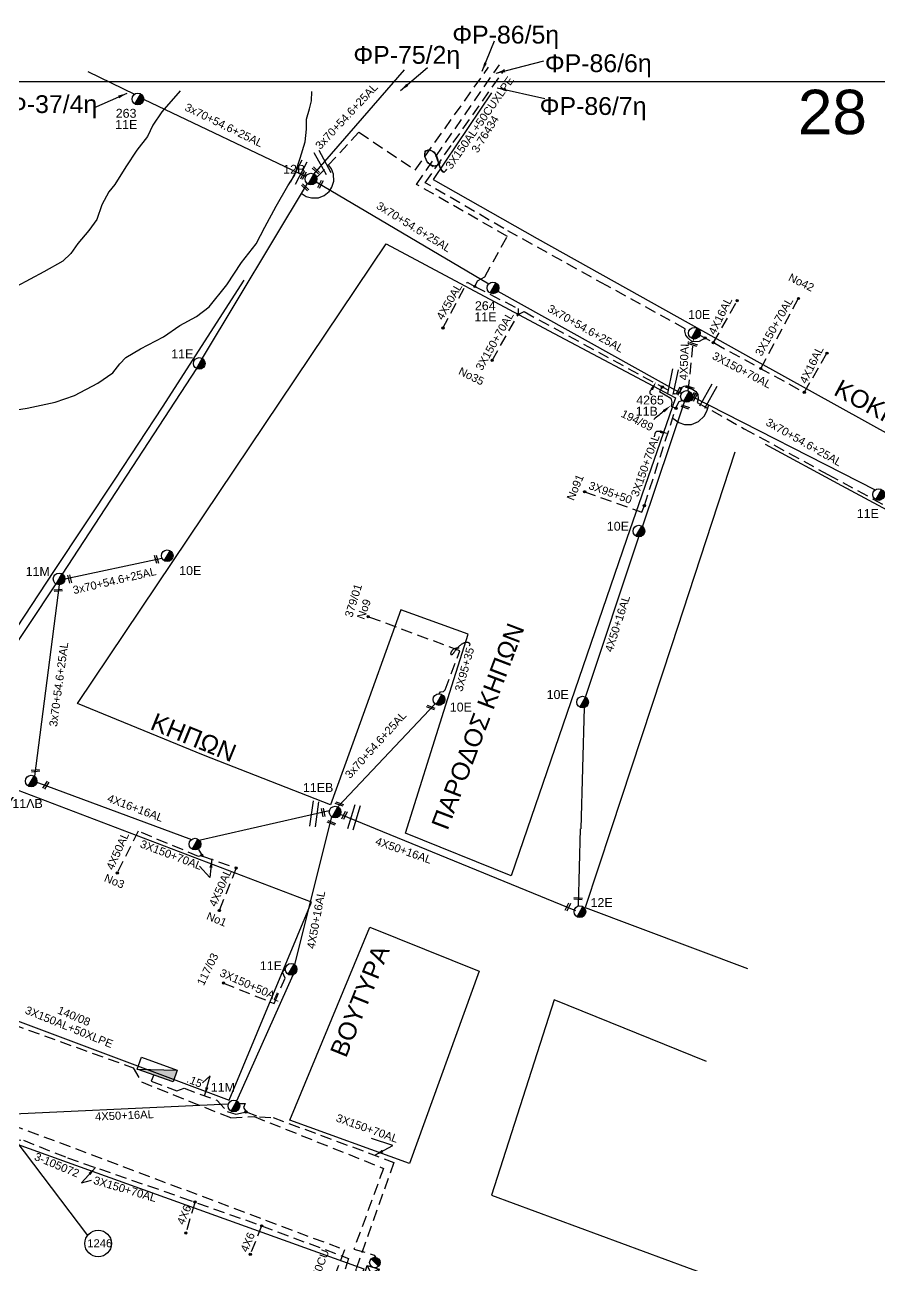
# Model space of a CAD drawing. Header units: millimetres. Extents: x 766 to 1726, y 225 to 629.
# Drawn here: x 1160 to 1256.1, y 473.1 to 612.6 of the extents above; entities that cross this region are included whole.
import ezdxf

# ---------------------------------------------------------------- set-up
doc = ezdxf.new("R2010")
doc.units = ezdxf.units.MM
doc.linetypes.add('DASHED', pattern=[19.05, 12.7, -6.35])
for name, color, linetype in [('Γέφυρες Εναέριου Δικτύου', 7, 'Continuous'), ('Γυμνά εναέρια ΧΤ και ΦΟΠ (3Φ)   4x16+16AL', 7, 'Continuous'), ('Γυμνά εναέρια ΧΤ και ΦΟΠ (3Φ)   4x50+16AL', 7, 'Continuous'), ('Επιγραφές - Σχήματα', 7, 'Continuous'), ('Καλώδια ΧΤ   3x150+50AL', 7, 'DASHED'), ('Καλώδια ΧΤ   3x150+70AL', 7, 'DASHED'), ('Καλώδια ΧΤ   3x150AL+50XLPE', 7, 'DASHED'), ('Καλώδια ΧΤ   3x95+35 CU', 7, 'DASHED'), ('Καλώδια ΧΤ   3x95+50CU', 7, 'DASHED'), ('Μηχανική τομή', 7, 'Continuous'), ('Στύλος ΦΜ', 7, 'Continuous'), ('Στύλος ΦΜ @ 1', 7, 'Continuous'), ('Συνδέσεις', 7, 'Continuous'), ('Συνεστραμμένα ΧΤ   3x70+54.6+25 AL', 7, 'SYN_LINE'), ('Τομή', 7, 'Continuous'), ('Υποσταθμοί', 7, 'Continuous'), ('Υποσταθμός εναέριος 2 στύλων', 7, 'Continuous'), ('Υποσταθμός πόλεως', 7, 'Continuous'), ('Υπόβαθρο ΔΕΗ', 7, 'Continuous'), ('Υπόγεια Καλώδια Δικτύου ΧΤ   .15', 7, 'DASHED'), ('Υπόγεια καλώδια Δικτύου ΧΤ και Παρ. ΧΤ - 3X150+70 AL', 7, 'DASHED'), ('Υπόγεια καλώδια Παροχών ΧΤ   4x16AL', 7, 'DASHED'), ('Υπόγεια καλώδια Παροχών ΧΤ   4x50AL', 7, 'DASHED'), ('Υπόγεια καλώδια Παροχών ΧΤ   4x6', 7, 'DASHED')]:
    doc.layers.add(name, color=color, linetype=linetype)
doc.styles.add('arial', font='arial.ttf')
doc.styles.get("Standard").update_dxf_attribs({"font": 'arial.ttf'})
doc.linetypes.add('SYN_LINE', pattern='A,0.5,-0.0001,["/\\/\\/\\/",Standard,S=0.1,R=0,X=0,Y=-0.05],-0.25', length=0.7501)
doc.dimstyles.new('ISO-25', dxfattribs={"dimtxt": 2.5, "dimasz": 2.5, "dimexe": 1.25, "dimexo": 0.625, "dimtad": 1, "dimtxsty": 'Standard', "dimcen": 2.5, "dimadec": 0, "dimazin": 0, "dimtfac": 1, "dimtmove": 0, "dimatfit": 3, "dimfxl": 1, "dimarcsym": 0})

# ---------------------------------------------------------------- blocks, each defined once
blk = doc.blocks.new('ΥΠΑΡΧΩΝ ΤΣΙΜΕΝΤΕΝΙΟΣ ΣΤΥΛΟΣ')
at = {"layer": 'Στύλος ΦΜ'}
blk.add_hatch(color=256, dxfattribs=at).paths.add_polyline_path([(-1.29, -2.28, 0.574793), (2.62, 0, 0.268822), (1.3, 2.27)])
blk.add_line((-1.29, -2.28), (1.3, 2.27), dxfattribs=at)
blk.add_circle((0, 0), 2.62, dxfattribs=at)
at = {"layer": 'Στύλος ΦΜ', "flags": 4}
for tag, p in [('ΑΡΙΘΜΟΣ', (-4.68, 8.05)), ('ΤΥΠΟΣ', (-4.91, 3.03))]:
    blk.add_attdef(tag, p, '', height=4, dxfattribs=at)
blk = doc.blocks.new('_ΣΥΝΔΕΣΗ')
at = {"layer": 'Συνδέσεις', "linetype": 'SYN_LINE', "ltscale": 40}
blk.add_hatch(color=256, dxfattribs=at).paths.add_polyline_path([(0.5, -0.01, 1), (-0.5, -0.01, 1)])
at = {"layer": 'Συνδέσεις'}
blk.add_circle((0, -0.01), 0.5, dxfattribs=at)
blk = doc.blocks.new('ΤΟΜΗ')
at = {"layer": 'Τομή', "ltscale": 40}
for p, q in [((-5.68, 0), (5.68, 0)), ((5.68, -2.33), (-5.68, -2.33))]:
    blk.add_line(p, q, dxfattribs=at)
blk = doc.blocks.new('ΜΗΧΑΝΙΚΗ ΤΟΜΗ')
at = {"layer": 'Μηχανική τομή', "ltscale": 40}
for p, q in [((-1.89, 0.78), (1.89, 0.78)), ((1.89, 0), (-1.89, 0))]:
    blk.add_line(p, q, dxfattribs=at)
blk = doc.blocks.new('ΥΠΟΣΤΑΘΜΟΣ ΕΝΑΕΡΙΟΣ ΕΠΙ 2 ΣΤΥΛΩΝ')
at = {"layer": 'Υποσταθμός εναέριος 2 στύλων', "linetype": 'Continuous'}
for points in [[(-11.97, -2.11, 0.574793), (-8.45, -0.07, 0.268822), (-9.64, 1.98)], [(9.68, -2.15, 0.574793), (13.19, -0.1, 0.268822), (12.01, 1.95)]]:
    blk.add_hatch(color=256, dxfattribs=at).paths.add_polyline_path(points)
for p, q in [((-11.97, -2.11), (-9.64, 1.98)), ((9.68, -2.15), (12.01, 1.95))]:
    blk.add_line(p, q, dxfattribs=at)
for centre in [(-10.81, -0.07), (10.84, -0.1)]:
    blk.add_circle(centre, 2.36, dxfattribs=at)
at = {"layer": 'Υποσταθμός πόλεως', "linetype": 'Continuous', "ltscale": 40}
blk.add_lwpolyline([(-8.57, 2.82), (8.57, 2.82), (8.57, -2.82), (-8.57, -2.82)], close=True, dxfattribs=at)
for points in [[(-5.75, 0), (-8.57, 2.82)], [(-8.57, -2.82), (-5.75, 0)], [(-5.75, 0), (5.75, 0)], [(5.75, 0), (8.57, 2.82)], [(8.57, -2.82), (5.75, 0)]]:
    blk.add_lwpolyline(points, dxfattribs=at)
at = {"layer": 'Υποσταθμός εναέριος 2 στύλων', "ltscale": 40, "flags": 1}
for tag, p in [('ΜΕΤΑΣΧΗΜΑΤΙΣΜΟΣ', (14.09, 2.51)), ('ΙΣΧΥΣ', (14.07, -0.28)), ('ΑΡΙΘΜΟΣ', (14.19, -3))]:
    blk.add_attdef(tag, p, '', height=1.8, dxfattribs=at)
blk = doc.blocks.new('υποσταθμος σε κλειστο χωρο')
at = {"layer": 'Υποσταθμοί', "ltscale": 40}
blk.add_hatch(color=256, dxfattribs=at).paths.add_polyline_path([(-9.52, -3.13), (9.52, -3.13), (9.52, 3.13)])
blk.add_lwpolyline([(-9.52, -3.13), (-9.52, 3.13), (9.52, 3.13), (9.52, -3.13)], close=True, dxfattribs=at)
blk.add_lwpolyline([(-9.52, -3.13), (9.52, 3.13)], dxfattribs=at)
blk = doc.blocks.new('ΥΠΑΡΧΩΝ ΥΠΟΣΤΑΘΜΟΣ ΣΕ ΚΛΕΙΣΤΟ ΧΩΡΟ')
at = {"layer": 'Υποσταθμοί'}
blk.add_blockref('υποσταθμος σε κλειστο χωρο', (0, 0), dxfattribs=at)
at = {"layer": 'Υποσταθμοί', "linetype": 'SYN_LINE', "ltscale": 40, "flags": 1}
for tag, p in [('ΜΕΤΑΣΧΗΜΑΤΙΣΜΟΣ', (10.66, 2.24)), ('ΙΣΧΥΣ', (10.64, -0.87)), ('ΑΡΙΘΜΟΣ', (10.77, -3.89))]:
    blk.add_attdef(tag, p, '', height=2, dxfattribs=at)

msp = doc.modelspace()

# ---------------------------------------------------------------- linework, layer by layer
at = {"layer": 'Γέφυρες Εναέριου Δικτύου'}
for points in [[(1191.139, 593.669), (1191.674, 593.31), (1192.277, 593.142), (1193.081, 593.148), (1193.704, 593.401), (1194.275, 593.849), (1194.586, 594.342), (1194.801, 595.03), (1194.749, 595.834), (1194.549, 596.408), (1194.196, 596.851)], [(1232.915, 568.392), (1233.599, 567.898), (1234.251, 567.647), (1235.033, 567.669), (1235.819, 567.993), (1236.435, 568.586), (1236.732, 569.171), (1236.984, 569.862)]]:
    msp.add_lwpolyline(points, dxfattribs=at)
at = {"layer": 'Γυμνά εναέρια ΧΤ και ΦΟΠ (3Φ)   4x16+16AL', "color": 6}
for points in [[(1178.819, 520.953), (1178.819, 520.953), (1161.308, 527.439)], [(1194.262, 524.22), (1179.459, 520.829)]]:
    msp.add_lwpolyline(points, dxfattribs=at)
at = {"layer": 'Γυμνά εναέρια ΧΤ και ΦΟΠ (3Φ)   4x50+16AL', "color": 85}
for points in [[(1229.523, 556.175), (1234.243, 570.199)], [(1223.1, 537.02), (1229.1, 555.022)], [(1222.619, 522.211), (1223, 535.838)]]:
    msp.add_lwpolyline(points, dxfattribs=at)
at = {"layer": 'Γυμνά εναέρια ΧΤ και ΦΟΠ (3Φ)   4x50+16AL', "color": 5, "ltscale": 2}
for points in [[(1190.422, 506.895), (1190.422, 506.895), (1194.589, 523.569)], [(1183.879, 491.6), (1190.232, 505.791)], [(1153.936, 489.923), (1153.936, 489.923), (1182.951, 491.287)]]:
    msp.add_lwpolyline(points, dxfattribs=at)
at = {"layer": 'Γυμνά εναέρια ΧΤ και ΦΟΠ (3Φ)   4x50+16AL', "color": 85, "ltscale": 2}
for points in [[(1195.49, 523.834), (1221.96, 513.018)], [(1222.306, 513.514), (1222.529, 522.211)]]:
    msp.add_lwpolyline(points, dxfattribs=at)
at = {"layer": 'Επιγραφές - Σχήματα'}
msp.add_lwpolyline([(807.638, 244.256), (1540.689, 244.256), (1540.689, 606.185), (807.638, 606.185)], close=True, dxfattribs=at)
for points in [[(1207.51, 596.359), (1207.16, 596.009), (1206.828, 596.425), (1206.162, 598.253), (1205.53, 598.536), (1205.048, 598.42), (1204.998, 597.838), (1205.298, 597.173), (1205.963, 596.691)], [(1206.802, 597.131), (1206.694, 597.008), (1206.592, 596.912), (1206.496, 596.84), (1206.404, 596.789), (1206.319, 596.755), (1206.238, 596.736), (1206.161, 596.729), (1206.089, 596.73), (1206.021, 596.737), (1205.957, 596.749), (1205.896, 596.765), (1205.838, 596.786), (1205.782, 596.811), (1205.729, 596.84), (1205.676, 596.872), (1205.624, 596.907), (1205.574, 596.944), (1205.523, 596.985), (1205.475, 597.028), (1205.427, 597.074), (1205.382, 597.122), (1205.339, 597.174), (1205.298, 597.228), (1205.26, 597.285), (1205.226, 597.344), (1205.195, 597.406), (1205.167, 597.469), (1205.142, 597.534), (1205.12, 597.599), (1205.1, 597.663), (1205.084, 597.728), (1205.07, 597.79), (1205.059, 597.851), (1205.05, 597.91), (1205.044, 597.966), (1205.041, 598.02), (1205.04, 598.072), (1205.042, 598.121), (1205.047, 598.167), (1205.055, 598.209), (1205.065, 598.249), (1205.078, 598.285), (1205.094, 598.319), (1205.113, 598.35), (1205.134, 598.379), (1205.158, 598.405), (1205.184, 598.429), (1205.212, 598.451), (1205.243, 598.472), (1205.276, 598.49), (1205.31, 598.507), (1205.347, 598.52), (1205.384, 598.531), (1205.423, 598.54), (1205.463, 598.544), (1205.503, 598.546), (1205.544, 598.543), (1205.585, 598.537), (1205.627, 598.527), (1205.669, 598.513), (1205.713, 598.495), (1205.757, 598.473), (1205.802, 598.447), (1205.849, 598.418), (1205.897, 598.384), (1205.945, 598.347), (1205.993, 598.307), (1206.041, 598.264), (1206.088, 598.219), (1206.133, 598.171), (1206.176, 598.123), (1206.216, 598.073), (1206.253, 598.022), (1206.287, 597.97), (1206.318, 597.918), (1206.346, 597.864), (1206.371, 597.809), (1206.394, 597.753), (1206.415, 597.695), (1206.434, 597.636), (1206.451, 597.575), (1206.467, 597.513), (1206.482, 597.45), (1206.496, 597.386), (1206.509, 597.321), (1206.523, 597.257), (1206.536, 597.193), (1206.551, 597.129), (1206.565, 597.067), (1206.581, 597.005), (1206.598, 596.944), (1206.616, 596.883), (1206.634, 596.823), (1206.654, 596.763), (1206.675, 596.704), (1206.697, 596.644), (1206.72, 596.584), (1206.744, 596.525), (1206.769, 596.468), (1206.794, 596.412), (1206.821, 596.359), (1206.847, 596.309), (1206.875, 596.264), (1206.902, 596.223), (1206.93, 596.187), (1206.958, 596.156), (1206.987, 596.131), (1207.016, 596.11), (1207.045, 596.093), (1207.075, 596.081), (1207.105, 596.073), (1207.136, 596.069), (1207.168, 596.069), (1207.202, 596.075), (1207.238, 596.09), (1207.279, 596.116), (1207.324, 596.155), (1207.375, 596.21), (1207.433, 596.284), (1207.498, 596.379)], [(1230.553, 571.6), (1230.451, 571.527), (1230.378, 571.446), (1230.335, 571.36), (1230.32, 571.275), (1230.336, 571.195), (1230.381, 571.125), (1230.457, 571.069), (1230.563, 571.033)], [(1231.896, 569.158), (1231.772, 569.052), (1231.644, 568.942), (1231.513, 568.83), (1231.378, 568.714), (1231.239, 568.598), (1231.097, 568.48), (1230.952, 568.362), (1230.803, 568.244)], [(1231.484, 566.863), (1231.338, 566.887), (1231.212, 566.889), (1231.105, 566.867), (1231.016, 566.817), (1230.944, 566.737), (1230.887, 566.623), (1230.843, 566.473), (1230.812, 566.285)], [(1208.907, 542.502), (1208.765, 542.51), (1208.644, 542.508), (1208.543, 542.499), (1208.458, 542.483), (1208.386, 542.461), (1208.327, 542.435), (1208.276, 542.406), (1208.233, 542.375), (1208.194, 542.344), (1208.159, 542.312), (1208.127, 542.279), (1208.099, 542.247), (1208.074, 542.214), (1208.051, 542.182), (1208.031, 542.151), (1208.013, 542.12), (1207.997, 542.09), (1207.982, 542.061), (1207.969, 542.034), (1207.958, 542.007), (1207.949, 541.981), (1207.942, 541.956), (1207.937, 541.932), (1207.934, 541.91), (1207.934, 541.888), (1207.936, 541.868), (1207.94, 541.849), (1207.946, 541.833), (1207.954, 541.818), (1207.965, 541.806), (1207.978, 541.796), (1207.993, 541.789), (1208.011, 541.785), (1208.03, 541.784), (1208.051, 541.786), (1208.073, 541.792), (1208.096, 541.801), (1208.121, 541.814), (1208.146, 541.831), (1208.171, 541.852), (1208.197, 541.877), (1208.223, 541.906), (1208.25, 541.939), (1208.278, 541.976), (1208.308, 542.017), (1208.34, 542.062), (1208.375, 542.11), (1208.412, 542.163), (1208.453, 542.219), (1208.496, 542.277), (1208.542, 542.338), (1208.591, 542.4), (1208.641, 542.463), (1208.694, 542.525), (1208.748, 542.587), (1208.804, 542.647), (1208.861, 542.704), (1208.918, 542.758), (1208.976, 542.81), (1209.033, 542.858), (1209.089, 542.903), (1209.143, 542.945), (1209.195, 542.983), (1209.245, 543.016), (1209.291, 543.046), (1209.334, 543.072), (1209.375, 543.094), (1209.414, 543.114), (1209.451, 543.13), (1209.487, 543.144), (1209.522, 543.156), (1209.556, 543.166), (1209.59, 543.175), (1209.623, 543.182), (1209.657, 543.187), (1209.69, 543.19), (1209.722, 543.192), (1209.755, 543.192), (1209.787, 543.19), (1209.818, 543.185), (1209.849, 543.179), (1209.88, 543.17), (1209.909, 543.16), (1209.937, 543.147), (1209.964, 543.133), (1209.989, 543.116), (1210.012, 543.098), (1210.033, 543.078), (1210.052, 543.057), (1210.067, 543.032), (1210.077, 543.002), (1210.082, 542.966), (1210.08, 542.922), (1210.07, 542.868), (1210.051, 542.802), (1210.022, 542.724)]]:
    msp.add_lwpolyline(points, dxfattribs=at)
at = {"layer": 'Επιγραφές - Σχήματα', "ltscale": 2}
msp.add_lwpolyline([(1157.999, 488.493), (1167.097, 476.469)], dxfattribs=at)
msp.add_circle((1168.296, 475.567), 1.5, dxfattribs=at)
at = {"layer": 'Επιγραφές - Σχήματα'}
for points in [[(1230.407, 571.68), (1231.036, 572.475), (1230.699, 571.519)], [(1231.792, 569.288), (1232.675, 569.785), (1232.001, 569.028)], [(1231.524, 567.025), (1232.456, 566.627), (1231.445, 566.701)]]:
    msp.add_solid(points, dxfattribs=at)
at = {"layer": 'Καλώδια ΧΤ   3x150+50AL', "color": 5, "ltscale": 0.1}
msp.add_lwpolyline([(1182.383, 504.857), (1188.074, 502.563), (1189.317, 505.394), (1189.012, 506.074), (1189.34, 506.441)], dxfattribs=at)
at = {"layer": 'Καλώδια ΧΤ   3x150+70AL', "color": 173, "ltscale": 0.1}
for points in [[(1210.657, 583.187), (1215.512, 580.698), (1215.531, 580.05), (1216.184, 580.362), (1233.166, 571.103), (1233.697, 571.276), (1233.837, 571.466), (1233.837, 571.79), (1234.277, 572.03), (1234.904, 571.802), (1235.497, 571.363), (1235.753, 571.033), (1235.766, 570.547), (1235.651, 570.153), (1240.957, 567.191), (1250.35, 562.055), (1260.76, 556.392), (1272.464, 550.096), (1280.865, 545.633), (1281.333, 545.928), (1281.935, 546.22), (1282.552, 546.204), (1283.765, 545.719)], [(1229.718, 558.545), (1233.27, 569.484), (1233.473, 570.003), (1233.647, 570.246), (1233.972, 570.375)], [(1158.598, 488.92), (1196.004, 474.859), (1193.997, 469.535), (1196.912, 468.379)]]:
    msp.add_lwpolyline(points, dxfattribs=at)
at = {"layer": 'Καλώδια ΧΤ   3x150+70AL', "color": 85, "ltscale": 0.1}
msp.add_lwpolyline([(1235.96, 577.718), (1247.711, 571.279)], dxfattribs=at)
at = {"layer": 'Καλώδια ΧΤ   3x150+70AL', "color": 6, "ltscale": 0.1}
msp.add_lwpolyline([(1179.558, 519.876), (1179.558, 519.876), (1180.008, 519.107), (1183.817, 517.797)], dxfattribs=at)
at = {"layer": 'Καλώδια ΧΤ   3x150+70AL', "color": 5, "linetype": 'DASHED', "ltscale": 0.1}
for points in [[(1184.141, 491.322), (1184.806, 491.312), (1184.638, 490.875), (1184.918, 490.363), (1186.454, 489.811), (1187.957, 489.732), (1201.559, 484.686)], [(1201.559, 484.686), (1197.285, 472.685), (1197.248, 471.694), (1196.729, 471.558), (1195.998, 469.86), (1195.186, 467.01), (1204.216, 463.594), (1204.216, 463.594), (1207, 470.382), (1234.453, 460.528)]]:
    msp.add_lwpolyline(points, dxfattribs=at)
at = {"layer": 'Καλώδια ΧΤ   3x150+70AL', "color": 62, "ltscale": 0.1}
msp.add_lwpolyline([(1154.507, 489.031), (1154.776, 488.539), (1158.309, 487.24), (1159.885, 487.174), (1164.858, 485.198), (1177.682, 480.755), (1186.678, 477.567), (1196.453, 473.876), (1195.172, 469.953), (1193.977, 466.157), (1202.762, 462.329), (1201.33, 458.545)], dxfattribs=at)
at = {"layer": 'Καλώδια ΧΤ   3x150AL+50XLPE', "color": 6, "linetype": 'DASHED', "ltscale": 0.1}
msp.add_lwpolyline([(1192.862, 595.423), (1197.624, 600.523), (1203.95, 596.28), (1212.199, 607.835)], dxfattribs=at)
at = {"layer": 'Καλώδια ΧΤ   3x150AL+50XLPE', "color": 173, "linetype": 'DASHED', "ltscale": 0.1}
msp.add_lwpolyline([(1210.657, 583.187), (1210.959, 583.839), (1211.77, 584.288), (1214.31, 588.82), (1204.088, 594.671), (1213.42, 608.124)], dxfattribs=at)
at = {"layer": 'Καλώδια ΧΤ   3x150AL+50XLPE', "color": 85, "linetype": 'DASHED', "ltscale": 0.1}
msp.add_lwpolyline([(1236.555, 577.391), (1235.888, 576.99), (1235.102, 576.978), (1234.626, 577.427), (1234.367, 577.698), (1234.256, 578.175), (1234.303, 578.439), (1225.457, 583.297), (1213.92, 589.702), (1205.085, 594.85), (1208.222, 599.363), (1214, 607.582)], dxfattribs=at)
at = {"layer": 'Καλώδια ΧΤ   3x150AL+50XLPE', "color": 173}
msp.add_lwpolyline([(1231.733, 571.885), (1231.44, 571.386), (1232.697, 570.644), (1232.794, 570.179), (1232.738, 569.718), (1233.27, 569.484)], dxfattribs=at)
at = {"layer": 'Καλώδια ΧΤ   3x150AL+50XLPE', "color": 85, "ltscale": 0.1}
msp.add_lwpolyline([(1122.732, 524.946), (1118.269, 518.068), (1135.102, 509.773), (1135.539, 508.773), (1136.227, 508.305), (1137.274, 508.211), (1138.181, 508.711), (1146.369, 505.013), (1146.697, 503.889), (1154.335, 500.898), (1155.07, 501.507), (1172.211, 495.33), (1173.164, 493.737), (1183.229, 489.702), (1185.829, 489.852), (1200.382, 484.013), (1197.062, 474.942), (1199.323, 474.261), (1199.67, 473.721), (1199.67, 473.721), (1199.67, 473.721), (1199.67, 473.721)], dxfattribs=at)
at = {"layer": 'Καλώδια ΧΤ   3x95+35 CU', "color": 5, "linetype": 'DASHED', "ltscale": 0.1}
msp.add_lwpolyline([(1206.626, 537.393), (1206.794, 537.608), (1207.142, 537.638), (1207.312, 537.842), (1208.968, 542.216), (1198.698, 546.034)], dxfattribs=at)
at = {"layer": 'Καλώδια ΧΤ   3x95+50CU', "color": 173, "linetype": 'DASHED', "ltscale": 0.1}
msp.add_lwpolyline([(1222.994, 560.099), (1229.428, 557.809), (1229.718, 558.545)], dxfattribs=at)
at = {"layer": 'Συνεστραμμένα ΧΤ   3x70+54.6+25 AL', "color": 30, "ltscale": 10}
for points in [[(1167.145, 607.37), (1172.393, 604.814)], [(1173.408, 604.268), (1191.637, 595.549)]]:
    msp.add_lwpolyline(points, dxfattribs=at)
at = {"layer": 'Συνεστραμμένα ΧΤ   3x70+54.6+25 AL', "color": 27, "ltscale": 10}
msp.add_lwpolyline([(1192.552, 595.835), (1202.745, 607.554)], dxfattribs=at)
at = {"layer": 'Συνεστραμμένα ΧΤ   3x70+54.6+25 AL', "color": 6, "ltscale": 10}
for points in [[(1191.801, 594.77), (1179.971, 575.11)], [(1192.794, 594.941), (1212.244, 583.499)], [(1213.237, 582.66), (1233.881, 571.138)], [(1179.34, 573.963), (1164.253, 550.85)], [(1164.55, 550.302), (1175.465, 552.625)], [(1136.918, 509.842), (1137.015, 509.774), (1145.245, 522.211), (1163.573, 549.733)], [(1163.896, 549.648), (1161.14, 528.123)]]:
    msp.add_lwpolyline(points, dxfattribs=at)
at = {"layer": 'Συνεστραμμένα ΧΤ   3x70+54.6+25 AL', "color": 173, "ltscale": 10}
msp.add_lwpolyline([(1235.106, 570.819), (1255.689, 560.318)], dxfattribs=at)
at = {"layer": 'Συνεστραμμένα ΧΤ   3x70+54.6+25 AL', "color": 5, "ltscale": 10}
msp.add_lwpolyline([(1195.261, 524.653), (1206.177, 536.262)], dxfattribs=at)
at = {"layer": 'Υπόβαθρο ΔΕΗ', "linetype": 'Continuous', "ltscale": 2}
for points in [[(1157.9, 569.125), (1160.302, 569.499), (1163.464, 570.175), (1165.614, 570.923), (1168.257, 572.311), (1169.924, 573.482), (1170.744, 574.482), (1171.41, 575.21), (1173.05, 576.186), (1175.621, 577.514), (1177.489, 578.794), (1179.352, 579.792), (1180.772, 580.901), (1182.771, 583.386), (1184.393, 585.872), (1186.069, 587.967), (1187.029, 589.872), (1188.299, 592.225), (1189.637, 594.495), (1190.357, 595.676), (1190.997, 597.628), (1191.559, 599.443), (1191.729, 600.879), (1191.729, 601.999), (1192.054, 603.16), (1192.301, 604.08), (1192.308, 605.099)], [(1177.513, 605.194), (1175.45, 602.808), (1174.429, 601.316), (1173.855, 600.063), (1172.628, 598.502), (1171.417, 596.626), (1170.176, 594.658), (1169.481, 593.827), (1168.694, 592.373), (1168.134, 590.722), (1167.242, 589.469), (1166.015, 588.03), (1165.214, 586.882), (1164.32, 586.048), (1162.179, 584.822), (1159.119, 583.196)]]:
    msp.add_lwpolyline(points, dxfattribs=at)
at = {"layer": 'Υπόβαθρο ΔΕΗ'}
for points in [[(1212.533, 604.968), (1205.966, 595.201), (1217.667, 588.579), (1242.025, 574.984), (1257.945, 566.171), (1279.953, 554.139), (1285.83, 555.698), (1287.697, 561.193), (1289.879, 567.437), (1295.114, 582.77), (1300.358, 598.379), (1302.456, 604.496)], [(1165.954, 536.297), (1180.23, 557.506), (1200.675, 587.977), (1218.94, 578.231), (1233.212, 570.653), (1227.711, 554.733), (1214.734, 516.912), (1202.869, 521.693), (1207.167, 535.438), (1209.907, 544.074), (1202.313, 546.835), (1197.435, 533.184), (1194.417, 524.898), (1180.14, 530.489), (1165.954, 536.297)], [(1086.446, 534.312), (1110.845, 522.211), (1110.845, 522.211), (1135.804, 510.085), (1144.079, 522.211), (1154.021, 537.036), (1163.397, 551.26), (1170.186, 561.536), (1175.509, 569.622), (1184.701, 583.884)], [(1236.714, 496.05), (1219.571, 502.959), (1212.533, 480.996), (1234.453, 472.922), (1249.149, 467.55), (1257.823, 472.335), (1274.406, 522.211), (1279.896, 538.621), (1281.895, 544.426), (1281.341, 545.056), (1270.93, 550.555), (1251.931, 560.751), (1243.337, 565.429)], [(1239.904, 564.543), (1232.787, 542.761), (1225.998, 522.211), (1223.078, 513.335), (1241.329, 506.479)], [(1159.217, 526.547), (1145.272, 505.827), (1183.026, 491.693), (1192.289, 513.945), (1159.217, 526.547)], [(1198.831, 511.121), (1211.134, 506.18), (1203.303, 484.552), (1189.838, 489.427), (1198.831, 511.121)], [(1153.808, 488.63), (1198.159, 472.703), (1183.513, 432.904), (1179.671, 422.391), (1132.326, 442.367), (1153.869, 488.686)]]:
    msp.add_lwpolyline(points, dxfattribs=at)
at = {"layer": 'Υπόγεια Καλώδια Δικτύου ΧΤ   .15', "color": 5, "ltscale": 0.1}
msp.add_lwpolyline([(1174.55, 494.519), (1174.262, 493.83), (1177.15, 492.739), (1177.946, 493.035), (1181.631, 491.671), (1182.814, 490.421), (1183.769, 490.103), (1184.975, 490.376)], dxfattribs=at)
at = {"layer": 'Υπόγεια καλώδια Δικτύου ΧΤ και Παρ. ΧΤ - 3X150+70 AL', "color": 85, "ltscale": 0.1}
msp.add_lwpolyline([(1242.82, 573.959), (1247.05, 581.829)], dxfattribs=at)
at = {"layer": 'Υπόγεια καλώδια Δικτύου ΧΤ και Παρ. ΧΤ - 3X150+70 AL', "color": 173, "ltscale": 0.1}
msp.add_lwpolyline([(1212.599, 574.875), (1215.531, 580.05)], dxfattribs=at)
at = {"layer": 'Υπόγεια καλώδια Παροχών ΧΤ   4x16AL', "color": 85, "ltscale": 0.1}
for points in [[(1237.495, 576.877), (1240.156, 581.584)], [(1247.711, 571.279), (1250.249, 575.684)]]:
    msp.add_lwpolyline(points, dxfattribs=at)
at = {"layer": 'Υπόγεια καλώδια Παροχών ΧΤ   4x50AL', "color": 173, "ltscale": 0.1}
msp.add_lwpolyline([(1207.065, 578.505), (1209.804, 583.67), (1210.657, 583.187)], dxfattribs=at)
at = {"layer": 'Υπόγεια καλώδια Παροχών ΧΤ   4x50AL', "color": 85, "ltscale": 0.1}
msp.add_lwpolyline([(1234.661, 571.44), (1235.273, 577.281)], dxfattribs=at)
at = {"layer": 'Υπόγεια καλώδια Παροχών ΧΤ   4x50AL', "color": 6, "ltscale": 0.1}
for points in [[(1172.793, 521.926), (1170.437, 517.242)], [(1179.946, 519.213), (1179.593, 519.088), (1172.793, 521.926)], [(1183.817, 517.797), (1181.864, 512.93)]]:
    msp.add_lwpolyline(points, dxfattribs=at)
at = {"layer": 'Υπόγεια καλώδια Παροχών ΧΤ   4x6', "color": 62, "ltscale": 0.1}
for points in [[(1179.171, 480.228), (1179.162, 480.156), (1178.14, 476.756)], [(1186.678, 477.567), (1185.401, 474.347)]]:
    msp.add_lwpolyline(points, dxfattribs=at)

# ---------------------------------------------------------------- block references
at = {"layer": 'Μηχανική τομή'}
for p, xscale, yscale, zscale, rotation in [((1191.284, 595.722), 0.2499999999999244, 0.2499999999999244, 0.2499999999999244, 242.7853008153976), ((1192.721, 596.17), 0.249999999999869, 0.249999999999869, 0.249999999999869, 316.9257068184881), ((1191.498, 594.253), 0.249999999999869, 0.249999999999869, 0.249999999999869, 316.9257068184881), ((1193.206, 594.724), 0.2499999999999244, 0.2499999999999244, 0.2499999999999244, 242.7853008153976), ((1235.176, 576.585), 0.2499999999999889, 0.2499999999999889, 0.2499999999999889, 340.581292153828), ((1233.518, 571.475), 0.2499999999999145, 0.2499999999999145, 0.2499999999999145, 241.1432200970442), ((1234.805, 571.711), 0.2499999999999889, 0.2499999999999889, 0.2499999999999889, 340.581292153828), ((1235.118, 570.872), 0.2499999999999145, 0.2499999999999145, 0.2499999999999145, 241.1432200970442), ((1235.252, 570.749), 0.2499999999999145, 0.2499999999999145, 0.2499999999999145, 241.1432200970442), ((1234.292, 569.548), 0.2499999999999889, 0.2499999999999889, 0.2499999999999889, 340.581292153828), ((1174.744, 552.479), 0.2499999999998762, 0.2499999999998762, 0.2499999999998762, 285.568437107567), ((1164.995, 550.263), 0.2499999999998762, 0.2499999999998762, 0.2499999999998762, 285.568437107567), ((1163.804, 548.928), 0.2499999999999598, 0.2499999999999598, 0.2499999999999598, 5.147978670341172), ((1205.66, 535.749), 0.2499999999999889, 0.2499999999999889, 0.2499999999999889, 340.581292153828), ((1161.251, 528.629), 0.2499999999999598, 0.2499999999999598, 0.2499999999999598, 5.147978670341172), ((1162.498, 527.057), 0.2499999999998254, 0.2499999999998254, 0.2499999999998254, 58.32009714429392), ((1193.507, 524.002), 0.2500000000000111, 0.2500000000000111, 0.2500000000000111, 280.631040420567), ((1195.385, 524.901), 0.2499999999999889, 0.2499999999999889, 0.2499999999999889, 340.581292153828), ((1194.49, 522.785), 0.2499999999999889, 0.2499999999999889, 0.2499999999999889, 340.581292153828), ((1195.9, 523.762), 0.249999999999972, 0.249999999999972, 0.249999999999972, 244.1544960646373), ((1221.029, 513.461), 0.249999999999972, 0.249999999999972, 0.249999999999972, 244.1544960646373), ((1222.278, 514.453), 0.2499999999999893, 0.2499999999999893, 0.2499999999999893, 175.8305809644883)]:
    msp.add_blockref('ΜΗΧΑΝΙΚΗ ΤΟΜΗ', p, dxfattribs=dict(at, xscale=xscale, yscale=yscale, zscale=zscale, rotation=rotation))
at = {"layer": 'Στύλος ΦΜ @ 1', "ltscale": 40}
ref = msp.add_blockref('ΥΠΑΡΧΩΝ ΤΣΙΜΕΝΤΕΝΙΟΣ ΣΤΥΛΟΣ', (1172.754, 604.268), dxfattribs=dict(at, xscale=0.25, yscale=0.25, zscale=0.25))
ref.add_attrib('ΤΥΠΟΣ', '11E', (1170.208, 600.904), dxfattribs={"layer": 'Στύλος ΦΜ', "height": 1, "flags": 4})
ref.add_attrib('ΑΡΙΘΜΟΣ', '263', (1170.267, 602.161), dxfattribs={"layer": 'Στύλος ΦΜ', "height": 1, "flags": 4})
ref = msp.add_blockref('ΥΠΑΡΧΩΝ ΤΣΙΜΕΝΤΕΝΙΟΣ ΣΤΥΛΟΣ', (1192.227, 595.267), dxfattribs=dict(at, xscale=0.25, yscale=0.25, zscale=0.25))
ref.add_attrib('ΤΥΠΟΣ', '12B', (1189.099, 595.864), dxfattribs={"layer": 'Στύλος ΦΜ', "height": 1, "flags": 4})
ref = msp.add_blockref('ΥΠΑΡΧΩΝ ΤΣΙΜΕΝΤΕΝΙΟΣ ΣΤΥΛΟΣ', (1212.694, 583.024), dxfattribs=dict(at, xscale=0.25, yscale=0.25, zscale=0.25))
ref.add_attrib('ΤΥΠΟΣ', '11E', (1210.602, 579.266), dxfattribs={"layer": 'Στύλος ΦΜ', "height": 1, "flags": 4})
ref.add_attrib('ΑΡΙΘΜΟΣ', '264', (1210.662, 580.522), dxfattribs={"layer": 'Στύλος ΦΜ', "height": 1, "flags": 4})
ref = msp.add_blockref('ΥΠΑΡΧΩΝ ΤΣΙΜΕΝΤΕΝΙΟΣ ΣΤΥΛΟΣ', (1235.342, 577.932), dxfattribs=dict(at, xscale=0.25, yscale=0.25, zscale=0.25))
ref.add_attrib('ΤΥΠΟΣ', '10E', (1234.643, 579.529), dxfattribs={"layer": 'Στύλος ΦΜ', "height": 1, "flags": 4})
ref = msp.add_blockref('ΥΠΑΡΧΩΝ ΤΣΙΜΕΝΤΕΝΙΟΣ ΣΤΥΛΟΣ', (1179.663, 574.532), dxfattribs=dict(at, xscale=0.25, yscale=0.25, zscale=0.25))
ref.add_attrib('ΤΥΠΟΣ', '11E', (1176.51, 575.107), dxfattribs={"layer": 'Στύλος ΦΜ', "height": 1, "flags": 4})
ref = msp.add_blockref('ΥΠΑΡΧΩΝ ΤΣΙΜΕΝΤΕΝΙΟΣ ΣΤΥΛΟΣ', (1234.452, 570.819), dxfattribs=dict(at, xscale=0.25, yscale=0.25, zscale=0.25))
ref.add_attrib('ΤΥΠΟΣ', '11B', (1228.747, 568.659), dxfattribs={"layer": 'Στύλος ΦΜ', "height": 1, "flags": 4})
ref.add_attrib('ΑΡΙΘΜΟΣ', '4265', (1228.806, 569.916), dxfattribs={"layer": 'Στύλος ΦΜ', "height": 1, "flags": 4})
ref = msp.add_blockref('ΥΠΑΡΧΩΝ ΤΣΙΜΕΝΤΕΝΙΟΣ ΣΤΥΛΟΣ', (1256.075, 559.789), dxfattribs=dict(at, xscale=0.25, yscale=0.25, zscale=0.25))
ref.add_attrib('ΤΥΠΟΣ', '11E', (1253.609, 557.152), dxfattribs={"layer": 'Στύλος ΦΜ', "height": 1, "flags": 4})
ref = msp.add_blockref('ΥΠΑΡΧΩΝ ΤΣΙΜΕΝΤΕΝΙΟΣ ΣΤΥΛΟΣ', (1229.1, 555.676), dxfattribs=dict(at, xscale=0.25, yscale=0.25, zscale=0.25))
ref.add_attrib('ΤΥΠΟΣ', '10E', (1225.503, 555.727), dxfattribs={"layer": 'Στύλος ΦΜ', "height": 1, "flags": 4})
ref = msp.add_blockref('ΥΠΑΡΧΩΝ ΤΣΙΜΕΝΤΕΝΙΟΣ ΣΤΥΛΟΣ', (1176.053, 552.91), dxfattribs=dict(at, xscale=0.25, yscale=0.25, zscale=0.25))
ref.add_attrib('ΤΥΠΟΣ', '10E', (1177.405, 550.737), dxfattribs={"layer": 'Στύλος ΦΜ', "height": 1, "flags": 4})
ref = msp.add_blockref('ΥΠΑΡΧΩΝ ΤΣΙΜΕΝΤΕΝΙΟΣ ΣΤΥΛΟΣ', (1163.896, 550.302), dxfattribs=dict(at, xscale=0.25, yscale=0.25, zscale=0.25))
ref.add_attrib('ΤΥΠΟΣ', '11M', (1160.135, 550.642), dxfattribs={"layer": 'Στύλος ΦΜ', "height": 1, "flags": 4})
ref = msp.add_blockref('ΥΠΑΡΧΩΝ ΤΣΙΜΕΝΤΕΝΙΟΣ ΣΤΥΛΟΣ', (1206.626, 536.739), dxfattribs=dict(at, xscale=0.25, yscale=0.25, zscale=0.25))
ref.add_attrib('ΤΥΠΟΣ', '10E', (1207.838, 535.389), dxfattribs={"layer": 'Στύλος ΦΜ', "height": 1, "flags": 4})
ref = msp.add_blockref('ΥΠΑΡΧΩΝ ΤΣΙΜΕΝΤΕΝΙΟΣ ΣΤΥΛΟΣ', (1222.775, 536.452), dxfattribs=dict(at, xscale=0.25, yscale=0.25, zscale=0.25))
ref.add_attrib('ΤΥΠΟΣ', '10E', (1218.727, 536.796), dxfattribs={"layer": 'Στύλος ΦΜ', "height": 1, "flags": 4})
ref = msp.add_blockref('ΥΠΑΡΧΩΝ ΤΣΙΜΕΝΤΕΝΙΟΣ ΣΤΥΛΟΣ', (1160.755, 527.567), dxfattribs=dict(at, xscale=0.25, yscale=0.25, zscale=0.25))
ref.add_attrib('ΤΥΠΟΣ', '11ΛB', (1158.64, 524.545), dxfattribs={"layer": 'Στύλος ΦΜ', "height": 1, "flags": 4})
ref = msp.add_blockref('ΥΠΑΡΧΩΝ ΤΣΙΜΕΝΤΕΝΙΟΣ ΣΤΥΛΟΣ', (1194.936, 524.086), dxfattribs=dict(at, xscale=0.25, yscale=0.25, zscale=0.25))
ref.add_attrib('ΤΥΠΟΣ', '11EB', (1191.322, 526.342), dxfattribs={"layer": 'Στύλος ΦΜ', "height": 1, "flags": 4})
at = {"layer": 'Στύλος ΦΜ @ 1', "ltscale": 40, "xscale": 0.25, "yscale": 0.25, "zscale": 0.25}
msp.add_blockref('ΥΠΑΡΧΩΝ ΤΣΙΜΕΝΤΕΝΙΟΣ ΣΤΥΛΟΣ', (1179.182, 520.476), dxfattribs=at)
at = {"layer": 'Στύλος ΦΜ @ 1', "ltscale": 40}
ref = msp.add_blockref('ΥΠΑΡΧΩΝ ΤΣΙΜΕΝΤΕΝΙΟΣ ΣΤΥΛΟΣ', (1222.474, 512.881), dxfattribs=dict(at, xscale=0.25, yscale=0.25, zscale=0.25))
ref.add_attrib('ΤΥΠΟΣ', '12E', (1223.669, 513.411), dxfattribs={"layer": 'Στύλος ΦΜ', "height": 1, "flags": 4})
ref = msp.add_blockref('ΥΠΑΡΧΩΝ ΤΣΙΜΕΝΤΕΝΙΟΣ ΣΤΥΛΟΣ', (1189.993, 506.4), dxfattribs=dict(at, xscale=0.25, yscale=0.25, zscale=0.25))
ref.add_attrib('ΤΥΠΟΣ', '11E', (1186.475, 506.305), dxfattribs={"layer": 'Στύλος ΦΜ', "height": 1, "flags": 4})
ref = msp.add_blockref('ΥΠΑΡΧΩΝ ΤΣΙΜΕΝΤΕΝΙΟΣ ΣΤΥΛΟΣ', (1183.554, 491.032), dxfattribs=dict(at, xscale=0.25, yscale=0.25, zscale=0.25))
ref.add_attrib('ΤΥΠΟΣ', '11M', (1180.955, 492.632), dxfattribs={"layer": 'Στύλος ΦΜ', "height": 1, "flags": 4})
at = {"layer": 'Συνδέσεις', "xscale": 0.25, "yscale": 0.25, "zscale": 0.25}
for p in [(1210.658, 583.19), (1240.157, 581.587), (1247.051, 581.832), (1215.532, 580.053), (1207.065, 578.508), (1236.556, 577.394), (1237.488, 576.867), (1212.599, 574.878), (1250.25, 575.687), (1242.821, 573.961), (1231.734, 571.888), (1247.712, 571.282), (1233.27, 569.487), (1222.995, 560.102), (1229.719, 558.548), (1198.661, 546.051), (1179.946, 519.213), (1183.817, 517.797), (1170.437, 517.242), (1181.907, 513.01), (1182.383, 504.857), (1184.918, 490.363), (1179.172, 480.231), (1186.672, 477.552), (1178.156, 476.748), (1185.402, 474.35)]:
    msp.add_blockref('_ΣΥΝΔΕΣΗ', p, dxfattribs=at)
at = {"layer": 'Τομή'}
for p, xscale, yscale, zscale, rotation in [((1193.278, 596.986), 0.2500000000002426, 0.2500000000002426, 0.2500000000002426, 118.5791620824241), ((1191.1, 595.902), 0.2500000000001539, 0.2500000000001539, 0.2500000000001539, 242.3708318995984), ((1233.223, 572.436), 0.2500000000001112, 0.2500000000001112, 0.2500000000001112, 258.4372518423887), ((1237.172, 570.708), 0.2500000000001386, 0.2500000000001386, 0.2500000000001386, 240.7160337008295), ((1192.301, 523.922), 0.2499999999999733, 0.2499999999999733, 0.2499999999999733, 82.13119614383446), ((1196.788, 523.585), 0.2499999999999944, 0.2499999999999944, 0.2499999999999944, 72.67734681395238)]:
    msp.add_blockref('ΤΟΜΗ', p, dxfattribs=dict(at, xscale=xscale, yscale=yscale, zscale=zscale, rotation=rotation))
at = {"layer": 'Υποσταθμοί', "xscale": 0.2249999999999274, "yscale": 0.2249999999999274, "zscale": 0.2249999999999274, "rotation": 340.2211988150019}
msp.add_blockref('ΥΠΑΡΧΩΝ ΥΠΟΣΤΑΘΜΟΣ ΣΕ ΚΛΕΙΣΤΟ ΧΩΡΟ', (1174.938, 495.127), dxfattribs=at)
at = {"layer": 'Υποσταθμός εναέριος 2 στύλων', "xscale": 0.25, "yscale": 0.25, "zscale": 0.25, "rotation": 72.67583519116646}
msp.add_blockref('ΥΠΟΣΤΑΘΜΟΣ ΕΝΑΕΡΙΟΣ ΕΠΙ 2 ΣΤΥΛΩΝ', (1198.58, 470.849), dxfattribs=at)

# ---------------------------------------------------------------- texts
at = {"layer": 'Γυμνά εναέρια ΧΤ και ΦΟΠ (3Φ)   4x16+16AL', "color": 7, "insert": (1169.547, 526.131), "char_height": 0.9, "width": 84.18588, "attachment_point": 1, "rotation": 339.35705}
msp.add_mtext('4X16+16AL', dxfattribs=at)
at = {"layer": 'Γυμνά εναέρια ΧΤ και ΦΟΠ (3Φ)   4x50+16AL', "color": 7, "char_height": 0.9, "width": 84.18588, "attachment_point": 1}
for insert, rotation in [((1225.253, 542.277), 72.15222), ((1199.677, 521.298), 340.58565), ((1191.749, 508.807), 79.49869), ((1167.925, 490.279), 2.50229)]:
    msp.add_mtext('4X50+16AL', dxfattribs=dict(at, insert=insert, rotation=rotation))
at = {"layer": 'Επιγραφές - Σχήματα', "attachment_point": 1}
for s, insert, char_height, width in [('ΦΡ-86/5η', (1208.119, 612.506), 2, 2.6648), ('ΦΡ-75/2η', (1196.991, 610.231), 2, 2.6648), ('ΦΡ-86/6η', (1218.528, 609.295), 2, 2.6648), ('28', (1246.987, 605.311), 5, 0.34863), ('ΦΦ-37/4η', (1155.81, 604.694), 2, 2.6648), ('ΦΡ-86/7η', (1217.948, 604.478), 2, 2.6648), ('1246', (1167.071, 476.043), 0.9, 8.55915)]:
    msp.add_mtext(s, dxfattribs=dict(at, insert=insert, char_height=char_height, width=width))
at = {"layer": 'Επιγραφές - Σχήματα', "ltscale": 40, "char_height": 0.9, "width": 47.0228, "attachment_point": 1, "style": 'arial'}
for s, insert, rotation in [('{\\fArial|b0|i0|c161|p34;3-76434}', (1210.207, 598.594), 58.15399), ('{\\fArial|b0|i0|c161|p34;379/01}', (1195.999, 546.159), 72.9154)]:
    msp.add_mtext(s, dxfattribs=dict(at, insert=insert, rotation=rotation))
at = {"layer": 'Επιγραφές - Σχήματα', "char_height": 0.9, "width": 84.18588, "attachment_point": 1, "style": 'arial'}
for s, insert, rotation in [('No42', (1246.228, 584.712), 333.77803), ('No35', (1209.118, 574.167), 333.77803), ('194/89', (1227.407, 569.385), 333.77803), ('No91', (1220.944, 559.382), 67.19793), ('No9', (1197.353, 545.975), 69.6692)]:
    msp.add_mtext(s, dxfattribs=dict(at, insert=insert, rotation=rotation))
at = {"layer": 'Επιγραφές - Σχήματα', "attachment_point": 1}
for s, insert, char_height, width, rotation in [('ΚΟΚΚΙΝΑΚΗ', (1251.83, 572.829), 2, 5.71947, 331.66892), ('ΠΑΡΟΔΟΣ ΚΗΠΩΝ', (1205.707, 522.652), 2, 27.91796, 69.18162), ('ΚΗΠΩΝ', (1174.775, 535.301), 2, 5.83598, 337.76325), ('No3', (1169.227, 517.167), 0.9, 8.55915, 337.49307), ('No1', (1180.728, 512.889), 0.9, 8.55915, 337.49307), ('117/03', (1179.346, 504.889), 0.9, 8.55915, 63.73534), ('ΒΟΥΤYΡΑ', (1194.309, 497.102), 2, 11.67787, 67.98712), ('140/08', (1163.975, 502.292), 0.9, 8.55915, 337.49307), ('3-105072', (1161.365, 485.834), 0.9, 8.55915, 337.49307)]:
    msp.add_mtext(s, dxfattribs=dict(at, insert=insert, char_height=char_height, width=width, rotation=rotation))
at = {"layer": 'Καλώδια ΧΤ   3x150+50AL', "color": 7, "insert": (1182.242, 506.498), "char_height": 0.9, "width": 84.18588, "attachment_point": 1, "rotation": 336.26555}
msp.add_mtext('3X150+50AL', dxfattribs=at)
at = {"layer": 'Καλώδια ΧΤ   3x150+70AL', "color": 7, "char_height": 0.9, "width": 84.18588, "attachment_point": 1}
for insert, rotation in [((1237.677, 575.889), 332.14779), ((1228.171, 559.766), 70.44405), ((1173.243, 520.99), 339.2572), ((1195.259, 490.173), 340.40302), ((1167.946, 483.161), 343.43921)]:
    msp.add_mtext('3X150+70AL', dxfattribs=dict(at, insert=insert, rotation=rotation))
at = {"layer": 'Καλώδια ΧΤ   3x150AL+50XLPE', "color": 7, "char_height": 0.9}
for s, insert, width, attachment_point, rotation in [('3X150AL+50CUXLPE', (1207.276, 596.814), 84.18588, 1, 54.89279), ('3X150AL+50XLPE', (1165.024, 499.909), 13.92422, 5, 337.99747)]:
    msp.add_mtext(s, dxfattribs=dict(at, insert=insert, width=width, attachment_point=attachment_point, rotation=rotation))
at = {"layer": 'Καλώδια ΧΤ   3x150AL+50XLPE', "color": 7, "linetype": 'DASHED', "ltscale": 0.1, "insert": (1190.752, 467.916), "char_height": 0.9, "width": 84.18588, "attachment_point": 1, "rotation": 69.10391}
msp.add_mtext('3X150+50CU \\PXLPE ', dxfattribs=at)
at = {"layer": 'Καλώδια ΧΤ   3x95+35 CU', "color": 7, "insert": (1208.372, 537.807), "char_height": 0.9, "width": 84.18588, "attachment_point": 1, "rotation": 74.46178}
msp.add_mtext('3X95+35', dxfattribs=at)
at = {"layer": 'Καλώδια ΧΤ   3x95+50CU', "color": 7, "insert": (1223.67, 561.294), "char_height": 0.9, "width": 84.18588, "attachment_point": 1, "rotation": 340.10846}
msp.add_mtext('3X95+50', dxfattribs=at)
at = {"layer": 'Συνεστραμμένα ΧΤ   3x70+54.6+25 AL', "color": 7, "char_height": 0.9, "width": 84.18588, "attachment_point": 1}
for insert, rotation in [((1192.616, 599.139), 46.90253), ((1178.339, 603.841), 333.9094), ((1199.962, 592.785), 328.30251), ((1219.189, 581.215), 330.43242), ((1243.731, 568.433), 330.43242), ((1165.357, 549.457), 13.12664), ((1162.769, 533.753), 82.35996), ((1195.957, 528.381), 48.0171)]:
    msp.add_mtext('3x70+54.6+25AL', dxfattribs=dict(at, insert=insert, rotation=rotation))
at = {"layer": 'Υπόγεια Καλώδια Δικτύου ΧΤ   .15', "color": 7, "insert": (1178.507, 494.564), "char_height": 0.9, "width": 84.18588, "attachment_point": 1, "rotation": 337.53492}
msp.add_mtext('.15', dxfattribs=at)
at = {"layer": 'Υπόγεια καλώδια Δικτύου ΧΤ και Παρ. ΧΤ - 3X150+70 AL', "color": 7, "char_height": 0.9, "width": 84.18588, "attachment_point": 1, "rotation": 60.42653}
for insert in [(1242.115, 575.705), (1210.681, 574.088)]:
    msp.add_mtext('3X150+70AL', dxfattribs=dict(at, insert=insert))
at = {"layer": 'Υπόγεια καλώδια Παροχών ΧΤ   4x16AL', "color": 7, "char_height": 0.9, "width": 84.18588, "attachment_point": 1, "rotation": 63.78757}
for insert in [(1236.862, 578.079), (1247.129, 572.572)]:
    msp.add_mtext('4X16AL', dxfattribs=dict(at, insert=insert))
at = {"layer": 'Υπόγεια καλώδια Παροχών ΧΤ   4x50AL', "color": 7, "char_height": 0.9, "width": 84.18588, "attachment_point": 1}
for insert, rotation in [((1206.263, 579.788), 60.005), ((1233.66, 572.656), 88.02917), ((1169.159, 517.853), 66.01229), ((1180.706, 513.721), 66.01229)]:
    msp.add_mtext('4X50AL', dxfattribs=dict(at, insert=insert, rotation=rotation))
at = {"layer": 'Υπόγεια καλώδια Παροχών ΧΤ   4x6', "color": 7, "char_height": 0.9, "width": 84.18588, "attachment_point": 1, "rotation": 67.00045}
for insert in [(1177.093, 477.942), (1184.245, 474.869)]:
    msp.add_mtext('4X6', dxfattribs=dict(at, insert=insert))

# ---------------------------------------------------------------- leaders
at = {"layer": 'Επιγραφές - Σχήματα', "ltscale": 40}
for points in [[(1211.475, 607.395), (1212.876, 610.799)], [(1213.061, 607.192), (1218.406, 608.563)], [(1202.304, 605.208), (1205.336, 607.816)], [(1213.152, 605.531), (1218.514, 604.312)], [(1171.5, 604.903), (1167.75, 603.237)]]:
    msp.add_leader(points, dimstyle='ISO-25', override={"dimasz": 1, "dimtad": 0}, dxfattribs=at)
at = {"layer": 'Επιγραφές - Σχήματα', "ltscale": 2}
for points in [[(1181.067, 518.818), (1180.865, 516.742), (1179.703, 518.013)], [(1180.257, 492.147), (1180.882, 494.415), (1180.02, 493.618)], [(1199.41, 485.484), (1201.414, 486.576), (1199.023, 487.373)], [(1167.995, 484.111), (1166.4, 482.382), (1167.531, 482.696)]]:
    msp.add_leader(points, dimstyle='ISO-25', override={"dimasz": 1, "dimtad": 0}, dxfattribs=at)

doc.saveas('drawing.dxf')
